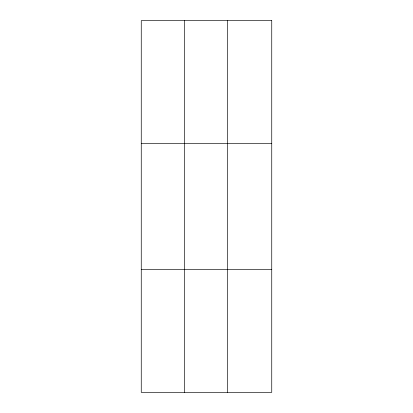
<?xml version="1.0" encoding="UTF-8"?>
<svg xmlns="http://www.w3.org/2000/svg" width="413" height="413" viewBox="0 0 413 413"><rect width="100%" height="100%" fill="white"/><g stroke="black" fill="none" stroke-linecap="round" stroke-linejoin="round"><path stroke-width="0.62" d="M184.317 20.65L184.317 392.35M227.377 20.65L227.377 392.35M141.256 143.311L271.744 143.311M141.256 269.689L271.744 269.689M271.744 20.65L271.744 392.35L141.256 392.35L141.256 20.65L271.744 20.65"/></g></svg>
